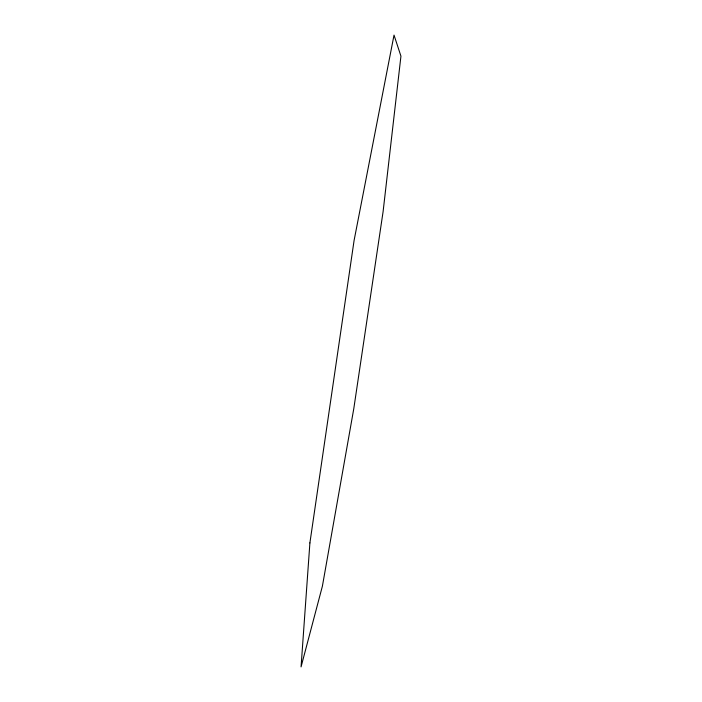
<?xml version="1.0" encoding="UTF-8"?>
<svg xmlns="http://www.w3.org/2000/svg" width="702" height="702" viewBox="0 0 702 702"><rect width="100%" height="100%" fill="white"/><g stroke="black" fill="none" stroke-linecap="round" stroke-linejoin="round"><path stroke-width="1.05" d="M309.898 542.927L301.061 666.9L322.402 586.144L353.799 408.608L383.099 211.627L400.939 56.151L394.024 35.1L354.089 240.47L309.898 542.927"/></g></svg>
